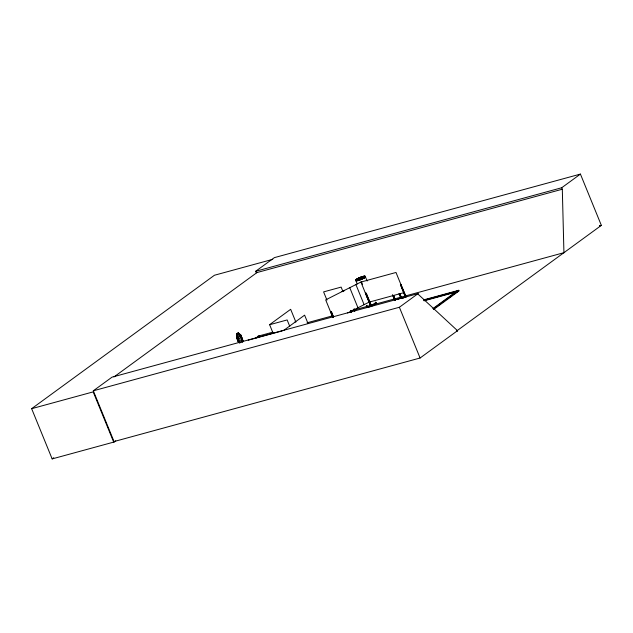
<?xml version="1.0" encoding="UTF-8"?>
<svg xmlns="http://www.w3.org/2000/svg" width="633" height="633" viewBox="0 0 633 633"><rect width="100%" height="100%" fill="white"/><g stroke="black" fill="none" stroke-linecap="round" stroke-linejoin="round"><path stroke-width="0.95" d="M240.445 335.348L240.825 335.071L238.237 332.784L236.829 333.781L236.813 337.927L238.19 341.092M242.154 338.196L242.067 342.366L242.154 338.196L240.785 335.031L243.349 341.488M401.401 297.288L400.578 297.621L401.108 297.352M401.591 298.072L399.779 293.475M356.988 279.691L357.653 279.509L357.083 279.596M363.097 277.855L363.888 277.46M363.437 277.824L364.379 277.547M364.181 277.737L363.73 277.816L364.204 277.618M366.032 294.155L366.634 293.989L366.032 294.155L371.065 306.475M405.413 297.162L400.523 284.747L405.547 297.059M400.982 284.676L406.149 296.901M114.288 441.478L113.631 441.961L93.304 392.151M115.76 440.829L114.201 441.969L52.151 458.909L31.65 408.681L214.437 275.252L272.736 259.34M580.421 174.091L561.716 187.748L562.31 189.22L256.254 272.76L255.653 271.296L274.366 257.639L580.421 174.091L601.35 225.372L456.797 330.885L457.517 330.695L418.476 294.543L418.096 293.601L112.033 377.141L93.32 390.798L114.201 441.969M114.011 376.912L256.974 272.562M52.151 458.909L53.742 457.738M238.514 342.54L236.655 337.975L236.956 333.828L238.562 339.818L240.208 341.084L241.07 340.451L241.149 337.935L238.253 332.879L236.9 333.757M237.549 333.931L237.984 333.615L239.535 336.012L240.105 337.413L239.741 339.288L238.815 338.354L237.478 333.947M236.655 337.975L237.304 337.452L237.011 337.713M255.416 338.346L258.588 336.028M257.963 337.025L259.554 335.862M283.568 330.505L304.608 315.147L307.962 323.368M93.32 390.798L399.383 307.258L418.096 293.601M432.877 308.627L456.757 291.196M433.36 308.864L458.806 290.286L459.06 290.919L433.621 309.49M437.118 306.356L440.299 304.03M446.669 299.377L452.239 295.31M453.829 294.147L457.018 291.829M114.035 441.549L420.09 358.009L457.54 330.671L456.82 330.869M363.935 277.594L363.397 278.109M364.355 277.729L363.943 277.903M400.918 298.341L401.559 298.016M400.934 298.325L401.639 298.04M357.067 279.375L356.972 279.477M357.226 279.762L357.637 279.541L357.107 279.557M402.873 297.914L399.573 298.167L399.399 297.747L404.052 297.645M397.279 299.615L400.776 297.85L397.421 299.607M333.551 317.046L331.399 311.768L330.663 312.077L332.95 317.355M366.42 293.997L365.819 294.298L366.547 293.989L371.658 306.309M347.644 313.003L369.64 301.878M342.026 291.465L344.415 290.318M342.097 291.528L344.415 290.42M343.054 291.576L343.814 291.204M400.792 297.597L400.99 298.38L399.194 293.775M364.078 277.887L363.674 277.966M401.14 298.309L399.051 293.783M363.516 277.752L364.291 277.515M363.184 278.219L363.896 277.974M357.471 279.43L357.083 279.762M401.496 298.048L399.629 293.483M363.334 278.18L363.192 278.109M401.227 297.288L401.615 298.072M400.388 284.842L401.116 284.581M295.413 321.572L295.065 321.833M255.653 271.296L561.716 187.748M238.253 332.879L240.754 335.086L240.39 335.355L242.993 341.749M269.603 324.737L287.145 319.942L289.756 326.335M369.118 302.139L404.202 292.565M257.868 336.226L272.855 332.135M307.1 322.79L332.784 315.78M350.856 310.843L367.029 306.427M375.591 304.093L564.652 252.488M248.191 340.198L282.326 330.885M423.612 299.9L458.806 290.286M423.793 300.2L458.039 290.848L458.292 291.481L424.047 300.825M425.764 300.002L438.131 296.632M440.038 296.109L449.549 293.514M451.448 292.992L455.254 291.955M31.65 408.681L93.708 391.74M456.797 330.885L457.517 330.695M401.528 297.819L404.06 297.66M403.727 297.747L399.637 298.072M331.399 311.768L333.417 317.054M237.256 337.413L239.472 343.133M240.152 342.675L238.15 341.052L240.152 342.762M406.006 296.996L395.997 272.475L360.921 282.049L370.843 306.617M399.383 307.258L420.09 358.009M393.655 295.564L395.522 300.129M393.512 295.571L395.38 300.137M392.697 294.954L394.937 300.43M392.555 294.962L394.794 300.446M365.32 276.597L367.132 281.052M362.559 284.526L361.435 281.788L325.679 299.876L332.816 317.362M365.906 292.747L371.524 306.412M365.945 294.298L370.978 306.617M355.873 280.609L357.234 283.948M355.912 284.581L364.11 304.671M349.764 287.691L357.962 307.78M354.52 308.872L355.374 310.708M354.005 309.189L354.749 311.017M353.894 309.181L354.638 311.009M350.927 310.653L351.639 312.417M342.999 291.671L341.14 287.105L323.598 291.892L326.952 300.113M350.785 310.756L351.505 312.512M350.627 310.74L351.347 312.496M350.492 310.835L351.204 312.599M295.88 322.086L290.658 309.308L269.626 324.658L272.958 332.95M242.004 338.813L243.127 341.551M237.383 338.631L238.87 342.279M236.884 337.903L238.744 342.477M562.31 189.22L563.932 252.686M375.622 303.072A5.151 0.894 -22.2 0 1 371.357 306.19M370.123 306.633A5.151 0.894 -22.2 0 1 366.839 306.736M375.551 302.724A5.222 0.91 -22.2 0 1 371.231 305.881M369.973 306.332A5.222 0.91 -22.2 0 1 366.642 306.435M375.242 302.147A5.151 0.894 -22.2 0 1 370.978 305.256A5.151 0.894 -22.2 0 1 366.958 305.383M375.899 302.495A5.222 0.91 -22.2 0 1 371.112 305.597M369.862 306.048A5.222 0.91 -22.2 0 1 367.029 305.715M601.35 225.372L599.443 225.886L601.35 225.372M357.985 280.055A5.151 0.894 -22.2 0 0 365.233 276.392A5.151 0.894 -22.2 0 0 358.128 278.33A5.151 0.894 -22.2 0 0 357.985 280.055M358.001 280.063A5.135 0.894 -22.2 0 0 365.217 276.415A5.135 0.894 -22.2 0 0 358.143 278.346A5.151 0.894 -22.2 0 0 358.001 280.087A5.151 0.894 -22.2 0 0 365.241 276.423A5.151 0.894 -22.2 0 0 358.136 278.362A5.135 0.894 -22.2 0 0 358.001 280.063M358.191 280.53A5.143 0.894 -22.2 0 0 365.415 276.874A5.143 0.894 -22.2 0 0 358.325 278.813A5.143 0.894 -22.2 0 0 358.191 280.53A5.135 0.894 -22.2 0 0 365.415 276.89A5.135 0.894 -22.2 0 0 358.333 278.821A5.135 0.894 -22.2 0 0 358.199 280.538M358.064 280.253A5.167 0.894 -22.2 0 0 365.32 276.589A5.167 0.894 -22.2 0 0 358.199 278.528A5.167 0.894 -22.2 0 0 358.064 280.253"/></g></svg>
